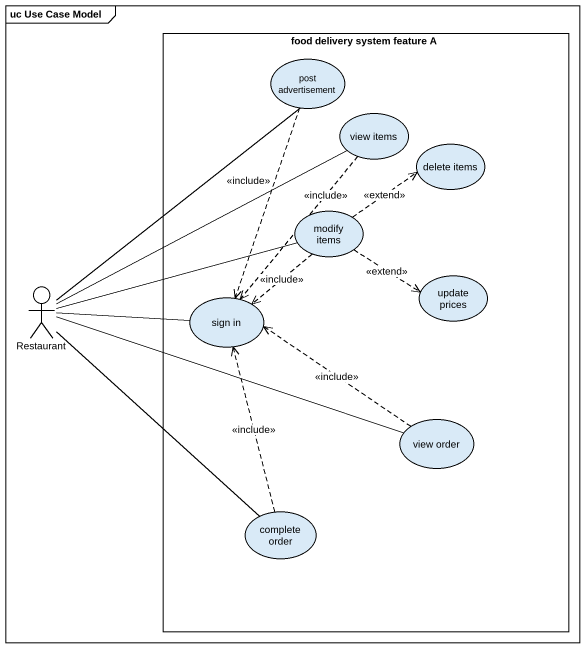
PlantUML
@startuml
mainframe uc Use Case Model
rectangle "food delivery system feature A" as food_delivery_system {
  usecase "post advertisement" as post_advertisement
  usecase "view items" as view_items
  usecase "delete items" as delete_items
  usecase "modify items" as modify_items
  usecase "update prices" as update_prices
  usecase "sign in" as sign_in
  usecase "view order" as view_order
  usecase "complete order" as complete_order
}
actor Restaurant
post_advertisement ..> sign_in : <<include>>
view_items ..> sign_in : <<include>>
modify_items .right.> delete_items : <<extend>>
modify_items .right.> update_prices : <<extend>>
modify_items ..> sign_in : <<include>>
Restaurant -up- post_advertisement
Restaurant -right- view_items
Restaurant -right- modify_items
Restaurant -right- sign_in
Restaurant -right- view_order
Restaurant -- complete_order
view_order .left.> sign_in : <<include>>
complete_order .up.> sign_in : <<include>>
@enduml
